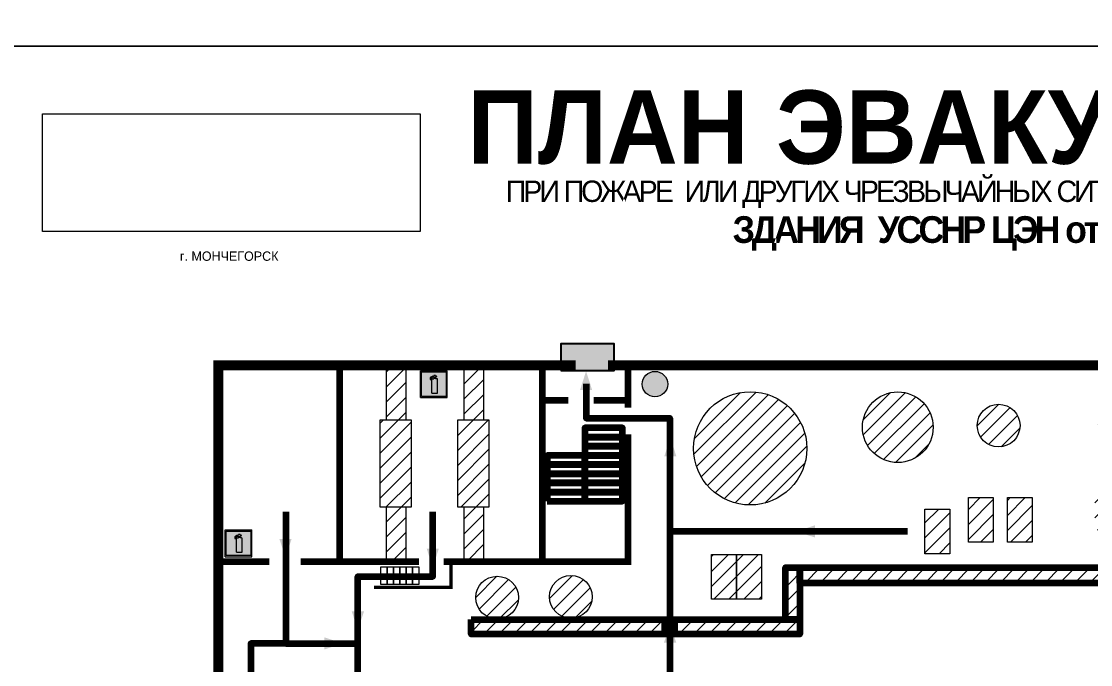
# Model space of a CAD drawing. Header units: millimetres. Extents: x 13810 to 67229, y 12374 to 21950.
# Drawn here: x 17920.7 to 18240.9, y 13964.9 to 14157.5 of the extents above; entities that cross this region are included whole.
import ezdxf

# ---------------------------------------------------------------- set-up
doc = ezdxf.new("R2010")
doc.units = ezdxf.units.MM
doc.layers.add('План_Штампы', color=7, linetype='Continuous')
doc.styles.add('обычный', font='arial.ttf')
picture_1 = doc.add_image_def('image1.jpg', size_in_pixel=(337, 105))
pattern_1 = [(45, (-2813.9702, 12354.5162), (-2.24506403, 2.24506403), [])]

# ---------------------------------------------------------------- blocks, each defined once
blk = doc.blocks.new('A$C7B4425F7')
at = {"true_color": 0xffffff}
blk.add_hatch(color=7, dxfattribs=at).paths.add_polyline_path([(0, 0), (-16, 0), (-16, -8), (0, -8)])
h = blk.add_hatch(color=126)
h.paths.add_polyline_path([(-0.2, -0.2), (-15.8, -0.2), (-15.8, -7.8), (-0.2, -7.8)])
h.paths.add_polyline_path([(-11.76, -2.03), (-11.76, -3.66), (-11.17, -3.66, -0.568275), (-11.17, -6.18), (-12.58, -6.18), (-12.58, -2.03)], flags=16)
h.paths.add_polyline_path([(-13.33, -4.12, -0.495768), (-13.59, -6.18), (-15.03, -6.18), (-15.03, -2.03), (-13.59, -2.03, -0.487973)], flags=16)
h.paths.add_polyline_path([(-10.25, -2.03), (-9.48, -2.03), (-9.48, -6.18), (-10.25, -6.18)], flags=16)
h.paths.add_polyline_path([(-13.84, -3.69), (-14.24, -3.69), (-14.24, -3.03), (-13.9, -3.03, -0.692621)], flags=0)
h.paths.add_polyline_path([(-9.15, -2.03), (-8.4, -2.03), (-8.04, -3.07), (-7.68, -2.03), (-6.93, -2.03), (-7.64, -4.1), (-6.93, -6.18), (-7.68, -6.18), (-8.04, -5.14), (-8.4, -6.18), (-9.15, -6.18), (-8.44, -4.1)], flags=16)
h.paths.add_polyline_path([(-11.76, -4.46), (-11.42, -4.46, -0.692621), (-11.36, -5.12), (-11.76, -5.12)], flags=0)
h.paths.add_polyline_path([(-13.9, -5.2), (-14.24, -5.2), (-14.24, -4.55), (-13.84, -4.55, -0.708038)], flags=0)
edge = h.paths.add_edge_path(flags=16)
edge.add_ellipse((-5.51, -4.08), major_axis=(0, 2.05), ratio=0.586184, start_angle=0, end_angle=360)
edge = h.paths.add_edge_path(flags=0)
edge.add_ellipse((-5.51, -4.08), major_axis=(0, 1.14), ratio=0.454828, start_angle=0, end_angle=360)
h.paths.add_polyline_path([(-4.13, -4.96, 0.377264), (-3.48, -4.52, 0.0555), (-3.16, -2.03), (-1.66, -2.03), (-1.66, -4.96), (-0.96, -4.96), (-0.96, -7.01), (-1.75, -7.01), (-1.75, -6.18), (-3.3, -6.18), (-3.3, -7.02), (-4.13, -7.02)], flags=16)
h.paths.add_polyline_path([(-2.73, -2.91), (-2.28, -2.91), (-2.28, -4.96), (-3.05, -4.96, 0.079136)], flags=0)
at = {"color": 126}
blk.add_lwpolyline([(-16, -8), (0, -8), (0, 0), (-16, 0)], close=True, dxfattribs=at)
blk = doc.blocks.new('A$C3AD82952')
at = {"true_color": 0xf5f5ff}
h = blk.add_hatch(color=7, dxfattribs=at)
h.dxf.hatch_style = 1
h.paths.add_polyline_path([(8.21, 8.73, 0.414214), (7.89, 9.05), (7.22, 9.05), (7.22, 9.92), (7.59, 9.92, 1), (7.57, 10.36), (7.22, 10.36), (7.22, 10.6), (6.43, 10.6), (6.43, 10.36), (6.01, 10.36), (4.74, 9.59), (4.74, 8.69), (4.98, 8.73), (4.98, 9.26), (6.12, 9.91), (6.43, 9.91), (6.43, 9.05), (5.76, 9.05, 0.414214), (5.44, 8.73), (5.44, 2.2), (8.21, 2.2)], flags=0)
h.paths.add_polyline_path([(12.8, 12.8), (0, 12.8), (0, 0), (12.8, 0)])
h.paths.add_polyline_path([(0.51, 12.29), (12.29, 12.29), (12.29, 0.51), (0.51, 0.51)], flags=16)
h.paths.add_polyline_path([(4.74, 9.59), (6.01, 10.36), (6.43, 10.36), (6.43, 10.6), (7.22, 10.6), (7.22, 10.36), (7.59, 10.36, -0.94586), (7.59, 9.92), (7.22, 9.92), (7.22, 9.05), (7.89, 9.05, -0.414214), (8.21, 8.73), (8.21, 2.2), (5.44, 2.2), (5.44, 8.73, -0.414214), (5.76, 9.05), (6.43, 9.05), (6.43, 9.91), (6.12, 9.91), (4.98, 9.26), (4.98, 8.73), (4.74, 8.69)], flags=0)
h = blk.add_hatch(color=242)
h.dxf.hatch_style = 1
h.paths.add_polyline_path([(12.29, 12.29), (0.51, 12.29), (0.51, 0.51), (12.29, 0.51)])
h.paths.add_polyline_path([(4.74, 8.69), (4.74, 9.59), (6.01, 10.36), (6.43, 10.36), (6.43, 10.6), (7.22, 10.6), (7.22, 10.36), (7.59, 10.36, -0.94586), (7.59, 9.92), (7.22, 9.92), (7.22, 9.05), (7.89, 9.05, -0.414214), (8.21, 8.73), (8.21, 2.2), (5.44, 2.2), (5.44, 8.73, -0.414214), (5.76, 9.05), (6.43, 9.05), (6.43, 9.91), (6.12, 9.91), (4.98, 9.26), (4.98, 8.73)], flags=16)
h = blk.add_hatch(color=7, dxfattribs=at)
h.dxf.hatch_style = 1
h.paths.add_polyline_path([(8.21, 8.73, 0.414214), (7.89, 9.05), (7.22, 9.05), (7.22, 9.92), (7.59, 9.92, 1), (7.57, 10.36), (7.22, 10.36), (7.22, 10.6), (6.43, 10.6), (6.43, 10.36), (6.01, 10.36), (4.74, 9.59), (4.74, 8.69), (4.98, 8.73), (4.98, 9.26), (6.12, 9.91), (6.43, 9.91), (6.43, 9.05), (5.76, 9.05, 0.414214), (5.44, 8.73), (5.44, 2.2), (8.21, 2.2)])
at = {"color": 242, "lineweight": 5}
for p, q in [((0, 0), (0, 12.8)), ((0, 12.8), (12.8, 12.8)), ((6.01, 10.36), (4.74, 9.59)), ((6.01, 10.36), (6.43, 10.36)), ((7.22, 10.6), (6.43, 10.6)), ((6.43, 10.6), (6.43, 10.36)), ((7.22, 10.36), (7.22, 10.6)), ((7.59, 10.36), (7.22, 10.36)), ((12.8, 0), (12.8, 12.8)), ((4.74, 9.59), (4.74, 8.69)), ((4.74, 8.69), (4.98, 8.73)), ((4.98, 9.26), (6.12, 9.91)), ((4.98, 8.73), (4.98, 9.26)), ((5.44, 2.2), (5.44, 8.73)), ((5.76, 9.05), (6.43, 9.05)), ((6.12, 9.91), (6.43, 9.91)), ((6.43, 9.91), (6.43, 9.05)), ((7.22, 9.05), (7.22, 9.92)), ((7.59, 9.92), (7.22, 9.92)), ((7.89, 9.05), (7.22, 9.05)), ((8.21, 2.2), (8.21, 8.73)), ((0, 0), (12.8, 0)), ((5.44, 2.2), (8.21, 2.2))]:
    blk.add_line(p, q, dxfattribs=at)
blk.add_lwpolyline([(0.51, 12.29), (12.29, 12.29), (12.29, 0.51), (0.51, 0.51)], close=True, dxfattribs=at)
for centre, radius, start, end in [((7.58, 10.14), 0.223, 273.1875, 86.8125), ((5.76, 8.73), 0.32, 90, 180), ((7.89, 8.73), 0.32, 0, 90)]:
    blk.add_arc(centre, radius, start, end, dxfattribs=at)
blk = doc.blocks.new('A$C7B8C2D5B')
at = {"lineweight": 0}
h = blk.add_hatch(color=5, dxfattribs=at)
h.dxf.hatch_style = 1
h.paths.add_polyline_path([(1.4, -3.02, 1), (-2.11, -3.02, 1)])
at = {"color": 5, "lineweight": 0}
blk.add_circle((-0.36, -3.02), 1.75, dxfattribs=at)

msp = doc.modelspace()

# ---------------------------------------------------------------- hatches: boundary and pattern name
at = {"lineweight": 0}
h = msp.add_hatch(dxfattribs=at)
h.set_pattern_fill('ANSI31', color=256)
h.set_pattern_definition(pattern_1)
h.paths.add_polyline_path([(18035.9, 14054.14), (18029.92, 14054.14), (18029.92, 14038.23), (18035.9, 14038.23)])
h.paths.add_polyline_path([(18059.17, 14054.14), (18053.2, 14054.14), (18053.2, 14038.23), (18059.17, 14038.23)])
h.paths.add_polyline_path([(18037.41, 14038.23), (18028.11, 14038.23), (18028.11, 14012), (18037.41, 14012)])
h.paths.add_polyline_path([(18060.68, 14038.23), (18051.38, 14038.23), (18051.38, 14012), (18060.68, 14012)])
h.paths.add_polyline_path([(18035.9, 14012), (18029.92, 14012), (18029.92, 13996.09), (18035.9, 13996.09)])
h.paths.add_polyline_path([(18059.17, 14012), (18053.2, 14012), (18053.2, 13996.09), (18059.17, 13996.09)])
h = msp.add_hatch(dxfattribs=at)
h.set_pattern_fill('ANSI31', color=256)
h.set_pattern_definition(pattern_1)
h.paths.add_polyline_path([(18056.74, 13984.96, 1), (18069.54, 13984.96, 1)])
h.paths.add_polyline_path([(18091.66, 13985.2, 1), (18078.85, 13985.2, 1)])
h.paths.add_polyline_path([(18113.38, 13978.4), (18055.35, 13978.4), (18055.35, 13974.04), (18113.38, 13974.04)])
h.paths.add_polyline_path([(18153.78, 13978.4), (18149.52, 13978.4), (18116.27, 13978.4), (18116.27, 13974.04), (18153.78, 13974.04)])
h.paths.add_polyline_path([(18153.78, 13993.94), (18149.52, 13993.94), (18149.52, 13978.4), (18153.78, 13978.4)])
h.paths.add_polyline_path([(18361.26, 13993.94), (18153.78, 13993.94), (18153.78, 13989.3), (18361.26, 13989.3)])
h.paths.add_polyline_path([(18134.86, 13997.9), (18127.4, 13997.9), (18127.4, 13984.52), (18134.86, 13984.52)])
h.paths.add_polyline_path([(18142.33, 13997.9), (18134.86, 13997.9), (18134.86, 13984.52), (18142.33, 13984.52)])
h.paths.add_polyline_path([(18155.91, 14029.66, 1), (18122, 14029.66, 1)])
h.paths.add_polyline_path([(18193.74, 14035.98, 1), (18172.59, 14035.98, 1)])
h.paths.add_polyline_path([(18219.76, 14036.47, 1), (18206.95, 14036.47, 1)])
h.paths.add_polyline_path([(18261.16, 14036.86, 1), (18243.16, 14036.86, 1)])
h.paths.add_polyline_path([(18198.76, 14011.47), (18191.3, 14011.47), (18191.3, 13998.09), (18198.76, 13998.09)])
h.paths.add_polyline_path([(18211.77, 14014.92), (18204.31, 14014.92), (18204.31, 14001.53), (18211.77, 14001.53)])
h.paths.add_polyline_path([(18223.44, 14014.92), (18215.98, 14014.92), (18215.98, 14001.53), (18223.44, 14001.53)])
h.paths.add_polyline_path([(18253.67, 14014.92), (18242.19, 14014.92), (18242.19, 14005.17), (18253.67, 14005.17)])
h.paths.add_polyline_path([(18300.02, 14012.58), (18292.55, 14012.58), (18292.55, 13999.19), (18300.02, 13999.19)])
h.paths.add_polyline_path([(18307.48, 14012.58), (18300.02, 14012.58), (18300.02, 13999.19), (18307.48, 13999.19)])
h.paths.add_polyline_path([(18330.08, 14012.58), (18322.62, 14012.58), (18322.62, 13999.19), (18330.08, 13999.19)])
h.paths.add_polyline_path([(18345.33, 14012.58), (18337.86, 14012.58), (18337.86, 13999.19), (18345.33, 13999.19)])
h.paths.add_polyline_path([(18357.57, 14012.58), (18350.11, 14012.58), (18350.11, 13999.19), (18357.57, 13999.19)])
h = msp.add_hatch(dxfattribs=at)
h.set_pattern_fill('ANSI31', color=256)
h.set_pattern_definition(pattern_1)
h.paths.add_polyline_path([(18069.34, 13927.5), (18024.84, 13927.5), (18024.84, 13915.49), (18069.34, 13915.49)])
h.paths.add_polyline_path([(18069.34, 13905.97), (18024.84, 13905.97), (18024.84, 13893.96), (18069.34, 13893.96)])
h.paths.add_polyline_path([(18194.52, 13929.44), (18113.22, 13929.44), (18113.22, 13917.43), (18194.52, 13917.43)])
h.paths.add_polyline_path([(18194.52, 13904.75), (18132.82, 13904.75), (18132.82, 13892.74), (18194.52, 13892.74)])
h.paths.add_polyline_path([(18170.1, 13960.87), (18160.81, 13960.87), (18160.81, 13948.62), (18170.1, 13948.62)])
h.paths.add_polyline_path([(18274.93, 13986.99), (18267.47, 13986.99), (18267.47, 13973.61), (18274.93, 13973.61)])
h.paths.add_polyline_path([(18282.39, 13986.99), (18274.93, 13986.99), (18274.93, 13973.61), (18282.39, 13973.61)])
h.paths.add_polyline_path([(18326.42, 13986.99), (18318.96, 13986.99), (18318.96, 13973.61), (18326.42, 13973.61)])
h.paths.add_polyline_path([(18368.34, 13960.46), (18343.69, 13960.46), (18343.69, 13952.13), (18368.34, 13952.13)])
h.paths.add_polyline_path([(18400.64, 13958.78, 1), (18379.48, 13958.78, 1)])
h.paths.add_polyline_path([(18407.53, 13987.44), (18394.15, 13987.44), (18394.15, 13979.98), (18407.53, 13979.98)])
h.paths.add_polyline_path([(18407.53, 13994.9), (18394.15, 13994.9), (18394.15, 13987.44), (18407.53, 13987.44)])

# ---------------------------------------------------------------- linework, layer by layer
at = {"color": 126, "lineweight": 0, "true_color": 0x008754}
for points in [[(17901.58, 14545.12), (18501.58, 14545.12), (18501.58, 14150.12), (17901.58, 14150.12)], [(17901.58, 14150.12), (18501.58, 14150.12), (18501.58, 13755.12), (17901.58, 13755.12)]]:
    msp.add_lwpolyline(points, close=True, dxfattribs=at)
at = {"lineweight": 0}
for points, const_width in [([(18086.71, 14054.5), (17979.67, 14054.5), (17979.67, 13881.02), (18062.73, 13881.02)], 3), ([(18367.52, 14054.5), (18096.37, 14054.5)], 3), ([(18016.02, 13995.72), (18016.02, 14053.66)], 2), ([(18076.65, 14054.06), (18076.65, 13995.72)], 2), ([(18102.35, 14041.89), (18102.35, 14053.42)], 2), ([(18076.65, 14044.04), (18084.51, 14044.04)], 2), ([(18092.03, 14044.04), (18096.34, 14044.04)], 2), ([(18102.35, 14044.04), (18096.34, 14044.04)], 2), ([(18047.11, 13995.72), (18102.35, 13995.72), (18102.35, 14033.88)], 2), ([(17979.33, 13995.72), (17994.9, 13995.72)], 2), ([(18004.28, 13995.72), (18039.77, 13995.72)], 2), ([(18049.37, 13995.72), (18049.37, 13988), (18026.24, 13988)], 1)]:
    msp.add_lwpolyline(points, dxfattribs=dict(at, const_width=const_width))
for points in [[(18029.92, 14038.23), (18035.9, 14038.23), (18035.9, 14054.14), (18029.92, 14054.14)], [(18053.2, 14038.23), (18059.17, 14038.23), (18059.17, 14054.14), (18053.2, 14054.14)], [(18028.11, 14038.23), (18037.41, 14038.23), (18037.41, 14012), (18028.11, 14012)], [(18051.38, 14038.23), (18060.68, 14038.23), (18060.68, 14012), (18051.38, 14012)], [(18204.31, 14014.92), (18211.77, 14014.92), (18211.77, 14001.53), (18204.31, 14001.53)], [(18215.98, 14014.92), (18223.44, 14014.92), (18223.44, 14001.53), (18215.98, 14001.53)], [(18029.92, 13996.09), (18035.9, 13996.09), (18035.9, 14012), (18029.92, 14012)], [(18053.2, 13996.09), (18059.17, 13996.09), (18059.17, 14012), (18053.2, 14012)], [(18191.3, 14011.47), (18198.76, 14011.47), (18198.76, 13998.09), (18191.3, 13998.09)], [(18127.4, 13997.9), (18134.86, 13997.9), (18134.86, 13984.52), (18127.4, 13984.52)], [(18134.86, 13997.9), (18142.33, 13997.9), (18142.33, 13984.52), (18134.86, 13984.52)], [(18028.32, 13994.18), (18030.21, 13994.18), (18030.21, 13988.86), (18028.32, 13988.86)], [(18030.21, 13994.18), (18032.1, 13994.18), (18032.1, 13988.86), (18030.21, 13988.86)], [(18032.1, 13994.18), (18034, 13994.18), (18034, 13988.86), (18032.1, 13988.86)], [(18034, 13994.18), (18035.89, 13994.18), (18035.89, 13988.86), (18034, 13988.86)], [(18035.89, 13994.18), (18037.78, 13994.18), (18037.78, 13988.86), (18035.89, 13988.86)], [(18037.78, 13994.18), (18039.67, 13994.18), (18039.67, 13988.86), (18037.78, 13988.86)]]:
    msp.add_lwpolyline(points, close=True, dxfattribs=at)
at = {"color": 126, "lineweight": 100, "true_color": 0x008754}
for points in [[(18089.81, 14048.99), (18089.81, 14038.73), (18114.93, 14038.73), (18114.93, 13950.08), (18021.44, 13950.08), (18021.44, 13991.3), (18043.9, 13991.3), (18043.9, 14010.65)], [(17999.84, 14010.65), (17999.84, 13971.26), (18021.44, 13971.26)], [(18186.1, 14004.73), (18114.93, 14004.73)], [(17999.84, 13971.26), (17989.37, 13971.26), (17989.37, 13945.3)]]:
    msp.add_lwpolyline(points, dxfattribs=at)
at = {"lineweight": 100}
for points in [[(18089.43, 14033.04), (18100.69, 14033.04), (18100.69, 14035.79), (18089.43, 14035.79)], [(18089.43, 14030.29), (18100.69, 14030.29), (18100.69, 14033.04), (18089.43, 14033.04)], [(18089.43, 14027.55), (18100.69, 14027.55), (18100.69, 14030.29), (18089.43, 14030.29)], [(18078.17, 14024.8), (18089.43, 14024.8), (18089.43, 14027.55), (18078.17, 14027.55)], [(18089.43, 14024.8), (18100.69, 14024.8), (18100.69, 14027.55), (18089.43, 14027.55)], [(18078.17, 14022.05), (18089.43, 14022.05), (18089.43, 14024.8), (18078.17, 14024.8)], [(18089.43, 14022.05), (18100.69, 14022.05), (18100.69, 14024.8), (18089.43, 14024.8)], [(18078.17, 14019.3), (18089.43, 14019.3), (18089.43, 14022.05), (18078.17, 14022.05)], [(18089.43, 14019.3), (18100.69, 14019.3), (18100.69, 14022.05), (18089.43, 14022.05)], [(18078.17, 14016.56), (18089.43, 14016.56), (18089.43, 14019.3), (18078.17, 14019.3)], [(18089.43, 14016.56), (18100.69, 14016.56), (18100.69, 14019.3), (18089.43, 14019.3)], [(18078.17, 14013.81), (18089.43, 14013.81), (18089.43, 14016.56), (18078.17, 14016.56)], [(18089.43, 14013.81), (18100.69, 14013.81), (18100.69, 14016.56), (18089.43, 14016.56)], [(18153.78, 13978.4), (18149.52, 13978.4), (18149.52, 13993.94), (18153.78, 13993.94)], [(18153.78, 13993.94), (18361.26, 13993.94), (18361.26, 13989.3), (18153.78, 13989.3)], [(18055.35, 13978.4), (18153.78, 13978.4), (18153.78, 13974.04), (18055.35, 13974.04)], [(18113.38, 13978.4), (18116.27, 13978.4), (18116.27, 13974.04), (18113.38, 13974.04)]]:
    msp.add_lwpolyline(points, close=True, dxfattribs=at)
at = {"lineweight": 0}
for centre, radius in [((18138.95, 14029.66), 16.96), ((18183.16, 14035.98), 10.58), ((18213.36, 14036.47), 6.4), ((18063.14, 13984.96), 6.4), ((18085.25, 13985.2), 6.4)]:
    msp.add_circle(centre, radius, dxfattribs=at)
at = {"layer": 'План_Штампы', "color": 126, "true_color": 0x008754}
for points in [[(18091.64, 14047.11), (18087.98, 14047.11), (18089.79, 14052.73)], [(18116.87, 14027.23), (18113.21, 14027.23), (18115.02, 14032.85)], [(18158.37, 14006.62), (18158.36, 14002.96), (18152.74, 14004.76)], [(17997.94, 14002.53), (18001.6, 14002.53), (17999.79, 13996.91)], [(18042.04, 13999.66), (18045.7, 13999.66), (18043.9, 13994.04)], [(18019.61, 13980.81), (18023.27, 13980.8), (18021.46, 13975.18)], [(18116.79, 13971.49), (18113.13, 13971.49), (18114.94, 13977.11)], [(18011.37, 13969.4), (18011.37, 13973.07), (18017, 13971.26)]]:
    msp.add_solid(points, dxfattribs=at)

# ---------------------------------------------------------------- block references
for name, p, xscale, yscale, zscale in [('A$C3AD82952', (18040.18, 14044.85), 0.625, 0.625, 0.625), ('A$C7B8C2D5B', (18111.22, 14055.48), 2.177419353276491, 2.177419353276491, 2.177419353276491), ('A$C3AD82952', (17981.68, 13997.21), 0.625, 0.625, 0.625)]:
    msp.add_blockref(name, p, dxfattribs=dict(xscale=xscale, yscale=yscale, zscale=zscale))
at = {"layer": 'План_Штампы'}
msp.add_blockref('A$C7B4425F7', (18098.24, 14060.97), dxfattribs=at)

# ---------------------------------------------------------------- texts
at = {"lineweight": 0, "style": 'обычный'}
for s, insert, char_height, width, attachment_point in [('{\\fProxima Nova Rg|b1|i0|c204|p2;ПЛАН ЭВАКУАЦИИ}', (18054.23, 14136.88), 22, 493.8901, 1), ('\\pi-8.4,l8.4,t8.4;{\\fProxima Nova Rg|b0|i0|c204|p2;г. МОНЧЕГОРСК\\H1.1997x; }', (17982.91, 14087.21), 2.8, 126.6484, 5)]:
    msp.add_mtext(s, dxfattribs=dict(at, insert=insert, char_height=char_height, width=width, attachment_point=attachment_point))
at = {"color": 0, "lineweight": 0, "insert": (18203.22, 14110.04), "char_height": 8, "width": 449.2158, "attachment_point": 5, "style": 'обычный'}
msp.add_mtext('{\\fArial Black|b1|i0|c204|p34;\\H2x;\\T0.85;  \\fArial Narrow|b0|i0|c204|p34;\\H0.8x;\\W0.9;\\P\\fProxima Nova Rg|b0|i0|c204|p2;\\H0.5x;\\W1;\\C256;ПРИ ПОЖАРЕ  ИЛИ ДРУГИХ ЧРЕЗВЫЧАЙНЫХ СИТУАЦИЯХ  ИЗ ПОМЕЩЕНИЙ \\fProxima Nova Rg|b1|i0|c204|p2;\\H1.25x;\\PЗДАНИЯ  УССНР ЦЭН отм. 0,00}', dxfattribs=at)

# ---------------------------------------------------------------- pictures from other files: only their frames are drawn
at = {"color": 7, "lineweight": 0, "true_color": 0xf5f5ff}
image = msp.add_image(picture_1, insert=(17926.95, 14094.6), size_in_units=(113.11, 35.24), dxfattribs=at)
image.dxf.flags = 7

doc.saveas('drawing.dxf')
